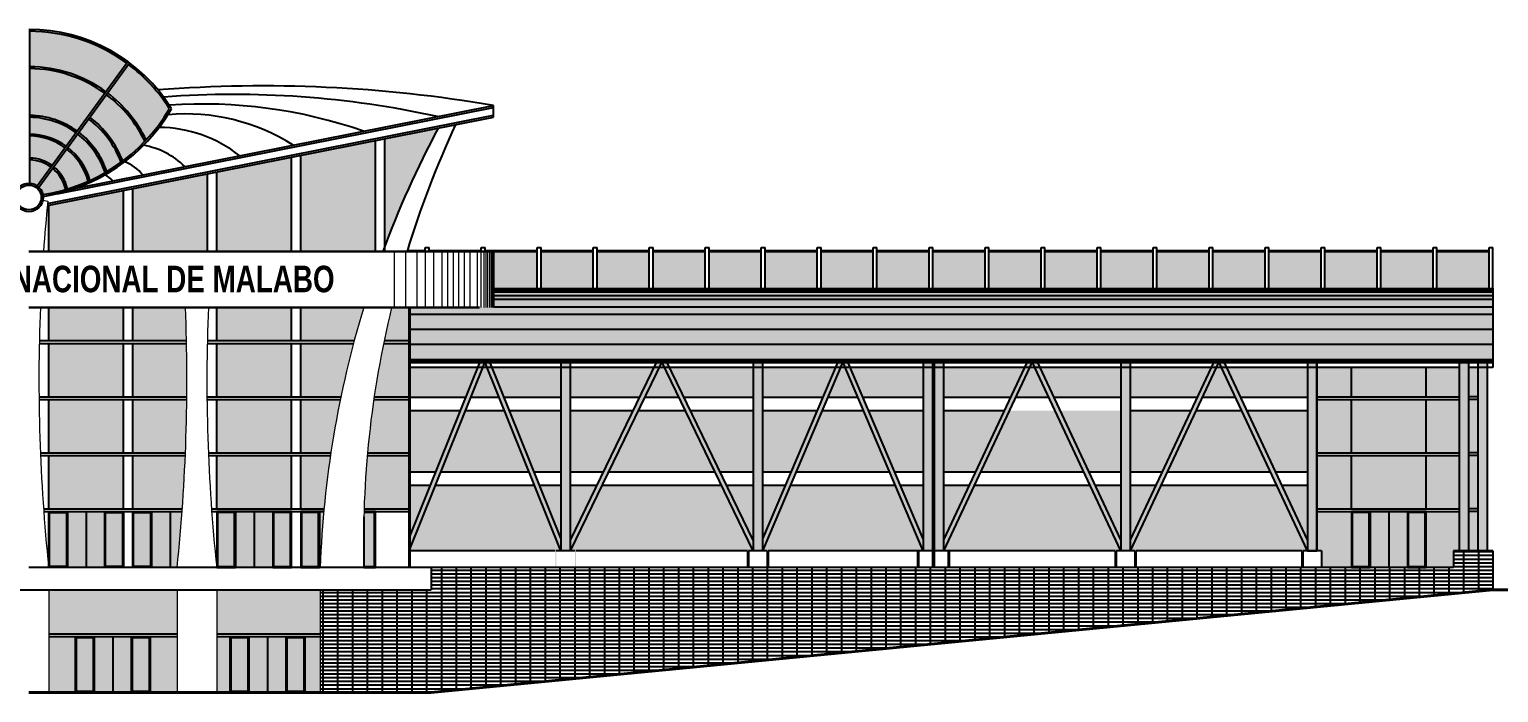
# Model space of a CAD drawing. Header units: metres. Extents: x 2330 to 2661, y 695 to 924.
# Drawn here: x 2517.9 to 2596.6, y 694.7 to 730.2 of the extents above; entities that cross this region are included whole.
import ezdxf

# ---------------------------------------------------------------- set-up
doc = ezdxf.new("R2010")
doc.units = ezdxf.units.M
doc.header["$LTSCALE"] = 20
for name, color, linetype, lineweight in [('ASD 0.70', 141, 'Continuous', 30), ('Aux4', 31, 'Continuous', 20), ('Columns', 30, 'Continuous', 40), ('People', 254, 'Continuous', 13)]:
    doc.layers.add(name, color=color, linetype=linetype, lineweight=lineweight)
doc.layers.add('Tree and Others', color=74, linetype='Continuous')
doc.styles.add('Annotative', font='romans.shx', dxfattribs={"width": 0.75})

msp = doc.modelspace()

# ---------------------------------------------------------------- hatches: boundary and pattern name
h = msp.add_hatch(color=256)
h.set_gradient(color1=(0, 0, 255), color2=(0, 114, 153), tint=1)
h.paths.add_polyline_path([(2517.935, 730.14), (2517.935, 728.24, -0.156959), (2522.008, 726.897), (2523.128, 728.432, 0.157349)])
h.paths.add_polyline_path([(2521.95, 726.816, 0.156932), (2517.935, 728.14), (2517.935, 725.631, -0.155871), (2520.471, 724.788)])
h.paths.add_polyline_path([(2522.03, 726.757), (2521.141, 725.537, -0.138813), (2522.91, 723.193, 0.041363), (2524.096, 724.246, 0.119488)])
h.paths.add_polyline_path([(2523.208, 728.373), (2522.089, 726.838, -0.118164), (2524.169, 724.324, 0.054214), (2525.414, 725.986, 0.092066)])
h.paths.add_polyline_path([(2521.082, 725.456), (2520.551, 724.728, -0.150756), (2522.053, 722.62, 0.024134), (2522.826, 723.131, 0.140044)])
h.paths.add_polyline_path([(2520.492, 724.648), (2519.962, 723.92, -0.161543), (2521.152, 722.147, 0.023839), (2521.965, 722.568, 0.151898)])
h.paths.add_polyline_path([(2519.903, 723.839), (2519.208, 722.885, -0.171381), (2519.948, 721.69, 0.030932), (2521.06, 722.106, 0.162524)])
h.paths.add_polyline_path([(2519.07, 722.865, 0.152422), (2517.935, 723.251), (2517.935, 722.002, -0.142025), (2518.334, 721.857)])
h.paths.add_polyline_path([(2519.823, 723.899, 0.154897), (2517.935, 724.531), (2517.935, 723.351, -0.152723), (2519.128, 722.946)])
h.paths.add_polyline_path([(2520.412, 724.708, 0.155803), (2517.935, 725.531), (2517.935, 724.631, -0.155011), (2519.882, 723.98)])
h.paths.add_polyline_path([(2519.149, 722.805), (2518.411, 721.793, -0.154784), (2518.634, 721.388, 0.032519), (2519.851, 721.661, 0.171748)])
h = msp.add_hatch(color=256)
h.set_gradient(color1=(0, 0, 255), color2=(0, 114, 153), tint=1)
h.paths.add_polyline_path([(2522.945, 721.622), (2518.945, 720.831), (2518.945, 718.351), (2522.945, 718.351)])
h.paths.add_polyline_path([(2527.445, 722.511), (2523.445, 721.72), (2523.445, 718.351), (2527.445, 718.351)])
h.paths.add_polyline_path([(2531.945, 723.401), (2527.945, 722.61), (2527.945, 718.351), (2531.945, 718.351)])
h.paths.add_polyline_path([(2536.445, 724.291), (2532.445, 723.5), (2532.445, 718.351), (2536.445, 718.351)])
h.paths.add_polyline_path([(2539.812, 724.957), (2536.945, 724.39), (2536.945, 718.626, -0.032129)])
h = msp.add_hatch(color=256)
h.set_gradient(color1=(0, 0, 255), color2=(0, 114, 153), tint=1)
h.paths.add_polyline_path([(2545.122, 718.351), (2542.777, 718.351), (2542.777, 716.389), (2545.122, 716.389)])
h.paths.add_polyline_path([(2548.122, 718.351), (2545.322, 718.351), (2545.322, 716.389), (2548.122, 716.389)])
h.paths.add_polyline_path([(2551.122, 718.351), (2548.322, 718.351), (2548.322, 716.389), (2551.122, 716.389)])
h.paths.add_polyline_path([(2554.122, 718.351), (2551.322, 718.351), (2551.322, 716.389), (2554.122, 716.389)])
h.paths.add_polyline_path([(2557.122, 718.351), (2554.322, 718.351), (2554.322, 716.389), (2557.122, 716.389)])
h.paths.add_polyline_path([(2560.122, 718.351), (2557.322, 718.351), (2557.322, 716.389), (2560.122, 716.389)])
h.paths.add_polyline_path([(2563.122, 718.351), (2560.322, 718.351), (2560.322, 716.389), (2563.122, 716.389)])
h.paths.add_polyline_path([(2566.122, 718.351), (2563.322, 718.351), (2563.322, 716.389), (2566.122, 716.389)])
h.paths.add_polyline_path([(2569.122, 718.351), (2566.322, 718.351), (2566.322, 716.389), (2569.122, 716.389)])
h.paths.add_polyline_path([(2572.122, 718.351), (2569.322, 718.351), (2569.322, 716.389), (2572.122, 716.389)])
h.paths.add_polyline_path([(2575.122, 718.351), (2572.322, 718.351), (2572.322, 716.389), (2575.122, 716.389)])
h.paths.add_polyline_path([(2578.122, 718.351), (2575.322, 718.351), (2575.322, 716.389), (2578.122, 716.389)])
h.paths.add_polyline_path([(2581.122, 718.351), (2578.322, 718.351), (2578.322, 716.389), (2581.122, 716.389)])
h.paths.add_polyline_path([(2584.122, 718.351), (2581.322, 718.351), (2581.322, 716.389), (2584.122, 716.389)])
h.paths.add_polyline_path([(2587.122, 718.351), (2584.322, 718.351), (2584.322, 716.389), (2587.122, 716.389)])
h.paths.add_polyline_path([(2590.122, 718.351), (2587.322, 718.351), (2587.322, 716.389), (2590.122, 716.389)])
h.paths.add_polyline_path([(2593.122, 718.351), (2590.322, 718.351), (2590.322, 716.389), (2593.122, 716.389)])
h.paths.add_polyline_path([(2596.122, 718.351), (2593.322, 718.351), (2593.322, 716.389), (2596.122, 716.389)])
h = msp.add_hatch(color=256)
h.set_gradient(color1=(0, 0, 255), color2=(0, 114, 153), tint=1)
h.paths.add_polyline_path([(2522.945, 715.351), (2518.945, 715.351), (2518.945, 713.569), (2522.945, 713.569)])
h.paths.add_polyline_path([(2526.271, 715.351), (2523.445, 715.351), (2523.445, 713.569), (2526.326, 713.569, 0.004622)])
h.paths.add_polyline_path([(2522.945, 713.419), (2518.945, 713.419), (2518.945, 710.569), (2522.945, 710.569)])
h.paths.add_polyline_path([(2526.329, 713.419), (2523.445, 713.419), (2523.445, 710.569), (2526.345, 710.569, 0.007386)])
h.paths.add_polyline_path([(2526.344, 710.419), (2523.445, 710.419), (2523.445, 707.569), (2526.271, 707.569, 0.007389)])
h.paths.add_polyline_path([(2522.945, 710.419), (2518.945, 710.419), (2518.945, 707.569), (2522.945, 707.569)])
h.paths.add_polyline_path([(2522.945, 707.419), (2518.945, 707.419), (2518.945, 704.569), (2522.945, 704.569)])
h.paths.add_polyline_path([(2526.264, 707.419), (2523.445, 707.419), (2523.445, 704.569), (2526.103, 704.569, 0.007398)])
h.paths.add_polyline_path([(2531.945, 707.419), (2527.945, 707.419), (2527.945, 704.569), (2531.945, 704.569)])
h.paths.add_polyline_path([(2531.945, 710.419), (2527.945, 710.419), (2527.945, 707.569), (2531.945, 707.569)])
h.paths.add_polyline_path([(2531.945, 713.419), (2527.945, 713.419), (2527.945, 710.569), (2531.945, 710.569)])
h.paths.add_polyline_path([(2531.945, 715.351), (2527.945, 715.351), (2527.945, 713.569), (2531.945, 713.569)])
h.paths.add_polyline_path([(2535.827, 715.351), (2532.445, 715.351), (2532.445, 713.569), (2535.314, 713.569, -0.008568)])
h.paths.add_polyline_path([(2535.274, 713.419), (2532.445, 713.419), (2532.445, 710.569), (2534.598, 710.569, -0.013531)])
h.paths.add_polyline_path([(2534.567, 710.419), (2532.445, 710.419), (2532.445, 707.569), (2534.06, 707.569, -0.013373)])
h.paths.add_polyline_path([(2534.037, 707.419), (2532.445, 707.419), (2532.445, 704.569), (2533.693, 704.569, -0.013261)])
h.paths.add_polyline_path([(2538.231, 707.419), (2536.013, 707.419, 0.013423), (2535.84, 704.569), (2538.231, 704.569)])
h.paths.add_polyline_path([(2538.231, 710.419), (2536.362, 710.419, 0.013491), (2536.026, 707.569), (2538.231, 707.569)])
h.paths.add_polyline_path([(2538.231, 713.419), (2536.885, 713.419, 0.013604), (2536.383, 710.569), (2538.231, 710.569)])
h.paths.add_polyline_path([(2538.231, 715.351), (2537.318, 715.351, 0.00859), (2536.916, 713.569), (2538.231, 713.569)])
h = msp.add_hatch(color=256)
h.set_gradient(color1=(0, 0, 255), color2=(0, 114, 153), tint=1)
h.paths.add_polyline_path([(2588.738, 712.129), (2586.887, 712.129), (2586.887, 710.569), (2588.738, 710.569)])
h.paths.add_polyline_path([(2592.738, 712.129), (2588.738, 712.129), (2588.738, 710.569), (2592.738, 710.569)])
h.paths.add_polyline_path([(2588.738, 710.419), (2586.887, 710.419), (2586.887, 707.569), (2588.738, 707.569)])
h.paths.add_polyline_path([(2592.738, 710.419), (2588.738, 710.419), (2588.738, 707.569), (2592.738, 707.569)])
h.paths.add_polyline_path([(2588.738, 707.419), (2586.887, 707.419), (2586.887, 704.569), (2588.738, 704.569)])
h.paths.add_polyline_path([(2592.738, 707.419), (2588.738, 707.419), (2588.738, 704.569), (2592.738, 704.569)])
h.paths.add_polyline_path([(2594.51, 707.419), (2592.738, 707.419), (2592.738, 704.569), (2594.51, 704.569)])
h.paths.add_polyline_path([(2594.51, 710.419), (2592.738, 710.419), (2592.738, 707.569), (2594.51, 707.569)])
h.paths.add_polyline_path([(2594.51, 712.129), (2592.738, 712.129), (2592.738, 710.569), (2594.51, 710.569)])
h.paths.add_polyline_path([(2595.51, 712.129), (2595.01, 712.129), (2595.01, 710.569), (2595.51, 710.569)])
h.paths.add_polyline_path([(2595.51, 710.419), (2595.01, 710.419), (2595.01, 707.569), (2595.51, 707.569)])
h.paths.add_polyline_path([(2595.51, 707.419), (2595.01, 707.419), (2595.01, 704.569), (2595.51, 704.569)])
h.paths.add_polyline_path([(2595.51, 704.419), (2595.01, 704.419), (2595.01, 702.319), (2595.51, 702.319)])
h.paths.add_polyline_path([(2594.51, 704.419), (2592.738, 704.419), (2592.738, 701.419), (2594.21, 701.419), (2594.21, 702.319), (2594.51, 702.319)])
h.paths.add_polyline_path([(2588.738, 704.419), (2586.887, 704.419), (2586.887, 702.319), (2587.137, 702.319), (2587.137, 701.419), (2588.738, 701.419)])
h = msp.add_hatch(color=256)
h.set_gradient(color1=(0, 0, 255), color2=(0, 114, 153), tint=1)
h.paths.add_polyline_path([(2518.995, 704.369), (2519.895, 704.369), (2519.895, 701.469), (2518.995, 701.469)])
h.paths.add_polyline_path([(2521.995, 704.369), (2522.895, 704.369), (2522.895, 701.469), (2521.995, 701.469)])
h = msp.add_hatch(color=256)
h.set_gradient(color1=(0, 0, 255), color2=(0, 114, 153), tint=1)
h.paths.add_polyline_path([(2519.945, 704.419), (2521.945, 704.419), (2521.945, 701.419), (2519.945, 701.419)])
h = msp.add_hatch(color=256)
h.set_gradient(color1=(0, 0, 255), color2=(0, 114, 153), tint=1)
h.paths.add_polyline_path([(2523.495, 704.369), (2524.395, 704.369), (2524.395, 701.469), (2523.495, 701.469)])
h = msp.add_hatch(color=256)
h.set_gradient(color1=(0, 0, 255), color2=(0, 114, 153), tint=1)
edge = h.paths.add_edge_path()
edge.add_arc((2429.879, 711.462), 96.47, 354.02423, 355.8131)
edge.add_line((2526.092, 704.419), (2524.445, 704.419))
edge.add_line((2524.445, 704.419), (2524.445, 701.419))
edge.add_line((2524.445, 701.419), (2525.825, 701.419))
h = msp.add_hatch(color=256)
h.set_gradient(color1=(0, 0, 255), color2=(0, 114, 153), tint=1)
h.paths.add_polyline_path([(2531.895, 704.369), (2530.995, 704.369), (2530.995, 701.469), (2531.895, 701.469)])
h.paths.add_polyline_path([(2528.895, 704.369), (2527.995, 704.369), (2527.995, 701.469), (2528.895, 701.469)])
h = msp.add_hatch(color=256)
h.set_gradient(color1=(0, 0, 255), color2=(0, 114, 153), tint=1)
h.paths.add_polyline_path([(2530.945, 704.419), (2528.945, 704.419), (2528.945, 701.419), (2530.945, 701.419)])
h = msp.add_hatch(color=256)
h.set_gradient(color1=(0, 0, 255), color2=(0, 114, 153), tint=1)
h.paths.add_polyline_path([(2533.395, 704.369), (2532.495, 704.369), (2532.495, 701.469), (2533.395, 701.469)])
edge = h.paths.add_edge_path()
edge.add_arc((2588.999, 702.776), 53.189, 178.28407, 181.40835)
edge.add_line((2535.826, 701.469), (2536.395, 701.469))
edge.add_line((2536.395, 701.469), (2536.395, 704.369))
edge.add_line((2536.395, 704.369), (2535.833, 704.369))
h = msp.add_hatch(color=256)
h.set_gradient(color1=(0, 0, 255), color2=(0, 114, 153), tint=1)
edge = h.paths.add_edge_path()
edge.add_arc((2587.585, 699.508), 54.128, 174.79491, 177.97719)
edge.add_line((2533.49, 701.419), (2533.445, 701.419))
edge.add_line((2533.445, 701.419), (2533.445, 704.419))
edge.add_line((2533.445, 704.419), (2533.679, 704.419))
h = msp.add_hatch(color=256)
h.set_gradient(color1=(0, 0, 255), color2=(0, 114, 153), tint=1)
h.paths.add_polyline_path([(2592.688, 704.369), (2591.788, 704.369), (2591.788, 701.469), (2592.688, 701.469)])
h.paths.add_polyline_path([(2589.688, 704.369), (2588.788, 704.369), (2588.788, 701.469), (2589.688, 701.469)])
h = msp.add_hatch(color=256)
h.set_gradient(color1=(0, 0, 255), color2=(0, 114, 153), tint=1)
h.paths.add_polyline_path([(2591.738, 704.419), (2589.738, 704.419), (2589.738, 701.419), (2591.738, 701.419)])
h = msp.add_hatch(color=256)
h.set_gradient(color1=(0, 0, 255), color2=(0, 114, 153), tint=1)
h.paths.add_polyline_path([(2525.825, 700.219), (2518.945, 700.219), (2518.945, 697.869), (2525.825, 697.869)])
h.paths.add_polyline_path([(2520.385, 697.719), (2518.945, 697.719), (2518.945, 694.719), (2520.385, 694.719)])
h.paths.add_polyline_path([(2525.825, 697.719), (2524.385, 697.719), (2524.385, 694.719), (2525.825, 694.719)])
h.paths.add_polyline_path([(2528.67, 697.719), (2527.945, 697.719), (2527.945, 694.719), (2528.67, 694.719)])
h.paths.add_polyline_path([(2533.49, 700.219), (2527.945, 700.219), (2527.945, 697.869), (2533.49, 697.869)])
h.paths.add_polyline_path([(2533.49, 697.719), (2532.67, 697.719), (2532.67, 694.719), (2533.49, 694.719)])
h = msp.add_hatch(color=256)
h.set_gradient(color1=(0, 0, 255), color2=(0, 114, 153), tint=1)
h.paths.add_polyline_path([(2520.435, 697.669), (2521.335, 697.669), (2521.335, 694.769), (2520.435, 694.769)])
h.paths.add_polyline_path([(2523.435, 697.669), (2524.335, 697.669), (2524.335, 694.769), (2523.435, 694.769)])
h = msp.add_hatch(color=256)
h.set_gradient(color1=(0, 0, 255), color2=(0, 114, 153), tint=1)
h.paths.add_polyline_path([(2521.385, 697.719), (2523.385, 697.719), (2523.385, 694.719), (2521.385, 694.719)])
h = msp.add_hatch(color=256)
h.set_gradient(color1=(0, 0, 255), color2=(0, 114, 153), tint=1)
h.paths.add_polyline_path([(2528.72, 697.669), (2529.62, 697.669), (2529.62, 694.769), (2528.72, 694.769)])
h.paths.add_polyline_path([(2531.72, 697.669), (2532.62, 697.669), (2532.62, 694.769), (2531.72, 694.769)])
h = msp.add_hatch(color=256)
h.set_gradient(color1=(0, 0, 255), color2=(0, 114, 153), tint=1)
h.paths.add_polyline_path([(2529.67, 697.719), (2531.67, 697.719), (2531.67, 694.719), (2529.67, 694.719)])
at = {"layer": 'Tree and Others'}
h = msp.add_hatch(color=256, dxfattribs=at)
h.set_gradient(color1=(150, 154, 141), color2=(230, 234, 234), rotation=90, tint=1, name='INVCYLINDER')
h.paths.add_polyline_path([(2538.231, 715.351), (2538.231, 712.537), (2596.322, 712.537), (2596.322, 716.389), (2542.777, 716.389), (2542.777, 715.351)])
h = msp.add_hatch(color=256, dxfattribs=at)
h.set_gradient(color1=(150, 154, 141), color2=(230, 234, 234), tint=1, name='CYLINDER')
h.paths.add_polyline_path([(2542.04, 712.437), (2542.309, 712.437), (2538.231, 702.319), (2538.231, 702.987)])
h = msp.add_hatch(color=256, dxfattribs=at)
h.set_gradient(color1=(150, 154, 141), color2=(230, 234, 234), tint=1, name='CYLINDER')
h.paths.add_polyline_path([(2542.309, 712.437), (2542.579, 712.437), (2546.387, 702.987), (2546.387, 702.319)])
h = msp.add_hatch(color=256, dxfattribs=at)
h.set_gradient(color1=(150, 154, 141), color2=(230, 234, 234), tint=1, name='CYLINDER')
h.paths.add_polyline_path([(2546.387, 712.437), (2546.887, 712.437), (2546.887, 702.319), (2546.387, 702.319)])
h = msp.add_hatch(color=256, dxfattribs=at)
h.set_gradient(color1=(150, 154, 141), color2=(230, 234, 234), tint=1, name='CYLINDER')
h.paths.add_polyline_path([(2551.509, 712.437), (2551.787, 712.437), (2546.887, 702.319), (2546.887, 702.892)])
h = msp.add_hatch(color=256, dxfattribs=at)
h.set_gradient(color1=(150, 154, 141), color2=(230, 234, 234), tint=1, name='CYLINDER')
h.paths.add_polyline_path([(2551.787, 712.437), (2552.065, 712.437), (2556.687, 702.892), (2556.687, 702.319)])
h = msp.add_hatch(color=256, dxfattribs=at)
h.set_gradient(color1=(150, 154, 141), color2=(230, 234, 234), tint=1, name='CYLINDER')
h.paths.add_polyline_path([(2556.687, 712.437), (2557.187, 712.437), (2557.187, 702.319), (2556.687, 702.319)])
h = msp.add_hatch(color=256, dxfattribs=at)
h.set_gradient(color1=(150, 154, 141), color2=(230, 234, 234), tint=1, name='CYLINDER')
h.paths.add_polyline_path([(2561.216, 712.437), (2561.487, 712.437), (2557.187, 702.319), (2557.187, 702.958)])
h = msp.add_hatch(color=256, dxfattribs=at)
h.set_gradient(color1=(150, 154, 141), color2=(230, 234, 234), tint=1, name='CYLINDER')
h.paths.add_polyline_path([(2561.487, 712.437), (2561.759, 712.437), (2565.787, 702.958), (2565.787, 702.319)])
h = msp.add_hatch(color=256, dxfattribs=at)
h.set_gradient(color1=(150, 154, 141), color2=(230, 234, 234), tint=1, name='CYLINDER')
h.paths.add_polyline_path([(2565.787, 712.437), (2566.289, 712.437), (2566.289, 702.319), (2565.787, 702.319)])
h = msp.add_hatch(color=256, dxfattribs=at)
h.set_gradient(color1=(150, 154, 141), color2=(230, 234, 234), tint=1, name='CYLINDER')
h.paths.add_polyline_path([(2566.387, 712.437), (2566.887, 712.437), (2566.887, 702.319), (2566.387, 702.319), (2566.387, 702.319)])
h = msp.add_hatch(color=256, dxfattribs=at)
h.set_gradient(color1=(150, 154, 141), color2=(230, 234, 234), tint=1, name='CYLINDER')
h.paths.add_polyline_path([(2571.361, 712.437), (2571.637, 712.437), (2566.887, 702.319), (2566.887, 702.907)])
h = msp.add_hatch(color=256, dxfattribs=at)
h.set_gradient(color1=(150, 154, 141), color2=(230, 234, 234), tint=1, name='CYLINDER')
h.paths.add_polyline_path([(2571.637, 712.437), (2571.913, 712.437), (2576.387, 702.907), (2576.387, 702.319)])
h = msp.add_hatch(color=256, dxfattribs=at)
h.set_gradient(color1=(150, 154, 141), color2=(230, 234, 234), tint=1, name='CYLINDER')
h.paths.add_polyline_path([(2576.387, 712.437), (2576.887, 712.437), (2576.887, 702.319), (2576.387, 702.319)])
h = msp.add_hatch(color=256, dxfattribs=at)
h.set_gradient(color1=(150, 154, 141), color2=(230, 234, 234), tint=1, name='CYLINDER')
h.paths.add_polyline_path([(2581.361, 712.437), (2581.637, 712.437), (2576.887, 702.319), (2576.887, 702.907)])
h = msp.add_hatch(color=256, dxfattribs=at)
h.set_gradient(color1=(150, 154, 141), color2=(230, 234, 234), tint=1, name='CYLINDER')
h.paths.add_polyline_path([(2581.637, 712.437), (2581.913, 712.437), (2586.387, 702.907), (2586.387, 702.319)])
h = msp.add_hatch(color=256, dxfattribs=at)
h.set_gradient(color1=(150, 154, 141), color2=(230, 234, 234), tint=1, name='CYLINDER')
h.paths.add_polyline_path([(2586.387, 712.437), (2586.887, 712.437), (2586.887, 702.319), (2586.387, 702.319)])
h = msp.add_hatch(color=256, dxfattribs=at)
h.set_gradient(color1=(150, 154, 141), color2=(230, 234, 234), tint=1, name='CYLINDER')
h.paths.add_polyline_path([(2594.51, 712.437), (2595.01, 712.437), (2595.01, 702.319), (2594.51, 702.319)])
h = msp.add_hatch(color=256, dxfattribs=at)
h.set_gradient(color1=(150, 154, 141), color2=(230, 234, 234), tint=1, name='CYLINDER')
h.paths.add_polyline_path([(2595.51, 712.437), (2596.01, 712.437), (2596.01, 702.319), (2595.51, 702.319)])
h = msp.add_hatch(color=256, dxfattribs=at)
h.set_gradient(color1=(42, 167, 148), color2=(192, 246, 244), tint=1)
h.paths.add_polyline_path([(2583.142, 709.819), (2586.387, 709.819), (2586.387, 706.519), (2584.692, 706.519)])
h.paths.add_polyline_path([(2582.058, 712.129), (2586.387, 712.129), (2586.387, 710.519), (2582.814, 710.519)])
h.paths.add_polyline_path([(2581.493, 712.129), (2581.782, 712.129), (2582.538, 710.519), (2580.737, 710.519)])
h.paths.add_polyline_path([(2580.408, 709.819), (2582.866, 709.819), (2584.415, 706.519), (2578.859, 706.519)])
h.paths.add_polyline_path([(2578.53, 705.819), (2584.744, 705.819), (2586.387, 702.319), (2586.387, 702.319), (2586.137, 702.319), (2586.137, 701.419), (2586.087, 701.419), (2586.087, 702.319), (2577.187, 702.319), (2577.187, 701.419), (2577.137, 701.419), (2577.137, 702.319), (2576.887, 702.319)])
h.paths.add_polyline_path([(2585.02, 705.819), (2586.387, 705.819), (2586.387, 702.907)])
h.paths.add_polyline_path([(2576.887, 705.819), (2578.254, 705.819), (2576.887, 702.907)], flags=17)
h.paths.add_polyline_path([(2576.887, 709.819), (2580.132, 709.819), (2578.583, 706.519), (2576.887, 706.519)])
h.paths.add_polyline_path([(2576.887, 712.129), (2581.217, 712.129), (2580.461, 710.519), (2576.887, 710.519)])
h.paths.add_polyline_path([(2572.058, 712.129), (2576.387, 712.129), (2576.387, 710.519), (2572.814, 710.519)])
h.paths.add_polyline_path([(2573.142, 709.819), (2576.387, 709.819), (2576.387, 706.519), (2574.692, 706.519)])
h.paths.add_polyline_path([(2575.02, 705.819), (2576.387, 705.819), (2576.387, 702.907)])
h.paths.add_polyline_path([(2568.53, 705.819), (2574.744, 705.819), (2576.387, 702.319), (2576.137, 702.319), (2576.137, 701.419), (2576.087, 701.419), (2576.087, 702.319), (2566.887, 702.319)])
h.paths.add_polyline_path([(2570.408, 709.819), (2572.866, 709.819), (2574.415, 706.519), (2568.859, 706.519)])
h.paths.add_polyline_path([(2571.493, 712.129), (2571.782, 712.129), (2572.538, 710.519), (2570.737, 710.519)])
h.paths.add_polyline_path([(2566.887, 712.129), (2571.217, 712.129), (2570.461, 710.519), (2566.887, 710.519)])
h.paths.add_polyline_path([(2566.887, 709.819), (2570.132, 709.819), (2568.583, 706.519), (2566.887, 706.519)])
h.paths.add_polyline_path([(2566.887, 705.819), (2568.254, 705.819), (2566.887, 702.907)], flags=17)
h.paths.add_polyline_path([(2564.571, 705.819), (2565.787, 705.819), (2565.787, 702.958)], flags=17)
h.paths.add_polyline_path([(2562.871, 709.819), (2565.787, 709.819), (2565.787, 706.519), (2564.274, 706.519)])
h.paths.add_polyline_path([(2561.89, 712.129), (2565.787, 712.129), (2565.787, 710.519), (2562.574, 710.519)])
h.paths.add_polyline_path([(2561.356, 712.129), (2561.618, 712.129), (2562.302, 710.519), (2560.672, 710.519)])
h.paths.add_polyline_path([(2560.375, 709.819), (2562.6, 709.819), (2564.002, 706.519), (2558.972, 706.519)])
h.paths.add_polyline_path([(2558.675, 705.819), (2564.3, 705.819), (2565.787, 702.319), (2557.487, 702.319), (2557.487, 701.419), (2557.437, 701.419), (2557.437, 702.319), (2557.187, 702.319)])
h.paths.add_polyline_path([(2557.187, 709.819), (2560.103, 709.819), (2558.701, 706.519), (2557.187, 706.519)])
h.paths.add_polyline_path([(2557.187, 705.819), (2558.403, 705.819), (2557.187, 702.958)], flags=17)
h.paths.add_polyline_path([(2557.187, 712.129), (2561.085, 712.129), (2560.4, 710.519), (2557.187, 710.519)])
h.paths.add_polyline_path([(2552.214, 712.129), (2556.687, 712.129), (2556.687, 710.519), (2552.994, 710.519)])
h.paths.add_polyline_path([(2553.333, 709.819), (2556.687, 709.819), (2556.687, 706.519), (2554.931, 706.519)])
h.paths.add_polyline_path([(2555.27, 705.819), (2556.687, 705.819), (2556.687, 702.892)])
h.paths.add_polyline_path([(2548.582, 705.819), (2554.992, 705.819), (2556.687, 702.319), (2556.687, 702.319), (2556.437, 702.319), (2556.437, 701.419), (2556.387, 701.419), (2556.387, 702.319), (2547.187, 702.319), (2547.187, 701.419), (2547.137, 701.419), (2547.137, 702.319), (2546.887, 702.319)])
h.paths.add_polyline_path([(2550.519, 709.819), (2553.055, 709.819), (2554.653, 706.519), (2548.921, 706.519)])
h.paths.add_polyline_path([(2551.638, 712.129), (2551.936, 712.129), (2552.716, 710.519), (2550.858, 710.519)])
h.paths.add_polyline_path([(2546.887, 712.129), (2551.36, 712.129), (2550.581, 710.519), (2546.887, 710.519)])
h.paths.add_polyline_path([(2546.887, 709.819), (2550.242, 709.819), (2548.643, 706.519), (2546.887, 706.519)])
h.paths.add_polyline_path([(2546.887, 705.819), (2548.304, 705.819), (2546.887, 702.892)])
h.paths.add_polyline_path([(2545.246, 705.819), (2546.387, 705.819), (2546.387, 702.987)], flags=17)
h.paths.add_polyline_path([(2543.634, 709.819), (2546.387, 709.819), (2546.387, 706.519), (2544.964, 706.519)])
h.paths.add_polyline_path([(2542.703, 712.129), (2546.387, 712.129), (2546.387, 710.519), (2543.352, 710.519)])
h.paths.add_polyline_path([(2542.185, 712.129), (2542.433, 712.129), (2543.082, 710.519), (2541.536, 710.519)])
h.paths.add_polyline_path([(2541.254, 709.819), (2543.364, 709.819), (2544.694, 706.519), (2539.924, 706.519)])
h.paths.add_polyline_path([(2539.642, 705.819), (2544.977, 705.819), (2546.387, 702.319), (2546.137, 702.319), (2546.137, 701.419), (2546.087, 701.419), (2546.087, 702.319), (2538.231, 702.319)])
h.paths.add_polyline_path([(2538.231, 705.819), (2539.372, 705.819), (2538.231, 702.987)])
h.paths.add_polyline_path([(2538.231, 709.819), (2540.984, 709.819), (2539.654, 706.519), (2538.231, 706.519)])
h.paths.add_polyline_path([(2538.231, 712.129), (2541.916, 712.129), (2541.266, 710.519), (2538.231, 710.519)])
h = msp.add_hatch(dxfattribs=at)
h.set_pattern_fill('GRATE', color=256, scale=0.25, style=0)
h.paths.add_polyline_path([(2596.322, 700.219), (2596.322, 702.319), (2594.21, 702.319), (2594.21, 701.419), (2539.436, 701.419), (2539.436, 700.219), (2533.49, 700.219), (2533.49, 694.719), (2539.436, 694.719)])

# ---------------------------------------------------------------- linework, layer by layer
for p, q in [((2538.156, 718.401), (2539.122, 718.401)), ((2539.122, 718.351), (2539.122, 718.551)), ((2539.122, 718.551), (2539.322, 718.551)), ((2539.322, 718.351), (2539.322, 718.551)), ((2539.322, 718.401), (2542.122, 718.401)), ((2542.122, 718.351), (2542.122, 718.551)), ((2542.122, 718.551), (2542.322, 718.551)), ((2542.322, 718.351), (2542.322, 718.551)), ((2542.322, 718.401), (2545.122, 718.401)), ((2542.777, 718.351), (2545.122, 718.351)), ((2545.122, 716.389), (2545.122, 718.551)), ((2545.122, 718.551), (2545.322, 718.551)), ((2545.322, 716.389), (2545.322, 718.551)), ((2545.322, 718.401), (2548.122, 718.401)), ((2545.322, 718.351), (2548.122, 718.351)), ((2548.122, 716.389), (2548.122, 718.551)), ((2548.122, 718.551), (2548.322, 718.551)), ((2548.322, 716.389), (2548.322, 718.551)), ((2548.322, 718.401), (2551.122, 718.401)), ((2548.322, 718.351), (2551.122, 718.351)), ((2551.122, 716.389), (2551.122, 718.551)), ((2551.122, 718.551), (2551.322, 718.551)), ((2551.322, 716.389), (2551.322, 718.551)), ((2551.322, 718.401), (2554.122, 718.401)), ((2551.322, 718.351), (2554.122, 718.351)), ((2554.122, 716.389), (2554.122, 718.551)), ((2554.122, 718.551), (2554.322, 718.551)), ((2554.322, 716.389), (2554.322, 718.551)), ((2554.322, 718.401), (2557.122, 718.401)), ((2554.322, 718.351), (2557.122, 718.351)), ((2557.122, 716.389), (2557.122, 718.551)), ((2557.122, 718.551), (2557.322, 718.551)), ((2557.322, 716.389), (2557.322, 718.551)), ((2557.322, 718.401), (2560.122, 718.401)), ((2557.322, 718.351), (2560.122, 718.351)), ((2560.122, 716.389), (2560.122, 718.551)), ((2560.122, 718.551), (2560.322, 718.551)), ((2560.322, 716.389), (2560.322, 718.551)), ((2560.322, 718.401), (2563.122, 718.401)), ((2560.322, 718.351), (2563.122, 718.351)), ((2563.122, 716.389), (2563.122, 718.551)), ((2563.122, 718.551), (2563.322, 718.551)), ((2563.322, 716.389), (2563.322, 718.551)), ((2563.322, 718.401), (2566.122, 718.401)), ((2563.322, 718.351), (2566.122, 718.351)), ((2566.122, 716.389), (2566.122, 718.551)), ((2566.122, 718.551), (2566.322, 718.551)), ((2566.322, 716.389), (2566.322, 718.551)), ((2566.322, 718.401), (2569.122, 718.401)), ((2566.322, 718.351), (2569.122, 718.351)), ((2569.122, 716.389), (2569.122, 718.551)), ((2569.122, 718.551), (2569.322, 718.551)), ((2569.322, 716.389), (2569.322, 718.551)), ((2569.322, 718.401), (2572.122, 718.401)), ((2569.322, 718.351), (2572.122, 718.351)), ((2572.122, 716.389), (2572.122, 718.551)), ((2572.122, 718.551), (2572.322, 718.551)), ((2572.322, 716.389), (2572.322, 718.551)), ((2572.322, 718.401), (2575.122, 718.401)), ((2572.322, 718.351), (2575.122, 718.351)), ((2575.122, 716.389), (2575.122, 718.551)), ((2575.122, 718.551), (2575.322, 718.551)), ((2575.322, 716.389), (2575.322, 718.551)), ((2575.322, 718.401), (2578.122, 718.401)), ((2575.322, 718.351), (2578.122, 718.351)), ((2578.122, 716.389), (2578.122, 718.551)), ((2578.122, 718.551), (2578.322, 718.551)), ((2578.322, 716.389), (2578.322, 718.551)), ((2578.322, 718.401), (2581.122, 718.401)), ((2578.322, 718.351), (2581.122, 718.351)), ((2581.122, 716.389), (2581.122, 718.551)), ((2581.122, 718.551), (2581.322, 718.551)), ((2581.322, 716.389), (2581.322, 718.551)), ((2581.322, 718.401), (2584.122, 718.401)), ((2581.322, 718.351), (2584.122, 718.351)), ((2584.122, 716.389), (2584.122, 718.551)), ((2584.122, 718.551), (2584.322, 718.551)), ((2584.322, 716.389), (2584.322, 718.551)), ((2584.322, 718.401), (2587.122, 718.401)), ((2584.322, 718.351), (2587.122, 718.351)), ((2587.122, 716.389), (2587.122, 718.551)), ((2587.122, 718.551), (2587.322, 718.551)), ((2587.322, 716.389), (2587.322, 718.551)), ((2587.322, 718.401), (2590.122, 718.401)), ((2587.322, 718.351), (2590.122, 718.351)), ((2590.122, 716.389), (2590.122, 718.551)), ((2590.122, 718.551), (2590.322, 718.551)), ((2590.322, 716.389), (2590.322, 718.551)), ((2590.322, 718.401), (2593.122, 718.401)), ((2590.322, 718.351), (2593.122, 718.351)), ((2593.122, 716.389), (2593.122, 718.551)), ((2593.122, 718.551), (2593.322, 718.551)), ((2593.322, 716.389), (2593.322, 718.551)), ((2593.322, 718.401), (2596.122, 718.401)), ((2593.322, 718.351), (2596.122, 718.351)), ((2596.122, 718.551), (2596.322, 718.551)), ((2596.122, 716.389), (2596.122, 718.551)), ((2596.322, 716.389), (2596.322, 718.551)), ((2539.428, 701.419), (2517.885, 701.419)), ((2539.436, 701.419), (2539.436, 700.219)), ((2496.334, 700.219), (2539.436, 700.219)), ((2549.436, 695.719), (2596.322, 700.219))]:
    msp.add_line(p, q)
for centre, radius, start, end in [((2588.999, 702.776), 53.189, 155.13614, 162.97246), ((2587.585, 699.508), 54.128, 151.95577, 159.62736)]:
    msp.add_arc(centre, radius, start, end)
at = {"layer": 'ASD 0.70'}
for p, q in [((2517.885, 718.351), (2542.777, 718.351)), ((2542.777, 718.351), (2542.777, 715.351)), ((2542.777, 715.351), (2542.777, 718.351)), ((2542.027, 715.351), (2517.885, 715.351))]:
    msp.add_line(p, q, dxfattribs=at)
at = {"layer": 'Aux4'}
for p, q in [((2518.634, 721.092), (2518.897, 721.04)), ((2542.777, 716.389), (2596.322, 716.389)), ((2538.318, 715.351), (2538.318, 701.419)), ((2518.945, 700.219), (2518.945, 694.719)), ((2525.825, 700.219), (2525.825, 694.719)), ((2527.945, 700.219), (2527.945, 694.719)), ((2533.49, 700.219), (2533.49, 694.719))]:
    msp.add_line(p, q, dxfattribs=at)
for centre, radius, start, end in [((2614.891, 711.462), 96.47, 174.30201, 175.90467), ((2614.891, 711.462), 96.47, 177.6893, 185.97577), ((2429.879, 711.462), 96.47, 354.02423, 2.3107), ((2623.891, 711.462), 96.47, 177.6893, 185.97577), ((2587.585, 699.508), 54.128, 162.98029, 177.97719), ((2588.999, 702.776), 53.189, 166.32412, 181.46223)]:
    msp.add_arc(centre, radius, start, end, dxfattribs=at)
at = {"layer": 'Columns'}
for p, q in [((2539.436, 694.719), (2596.322, 700.219)), ((2596.322, 700.219), (2660.662, 700.219)), ((2539.436, 694.719), (2517.885, 694.719))]:
    msp.add_line(p, q, dxfattribs=at)
at = {"layer": 'People'}
for p, q in [((2537.477, 715.351), (2537.477, 718.351)), ((2538.077, 715.351), (2538.077, 718.351)), ((2538.677, 715.351), (2538.677, 718.351)), ((2539.127, 715.351), (2539.127, 718.351)), ((2539.577, 715.351), (2539.577, 718.351)), ((2540.027, 715.351), (2540.027, 718.351)), ((2540.327, 715.351), (2540.327, 718.351)), ((2540.627, 715.351), (2540.627, 718.351)), ((2540.927, 715.351), (2540.927, 718.351)), ((2541.227, 715.351), (2541.227, 718.351)), ((2541.527, 715.351), (2541.527, 718.351)), ((2541.921, 715.351), (2541.921, 718.351)), ((2542.121, 715.351), (2542.121, 718.351)), ((2542.277, 715.351), (2542.277, 718.351)), ((2542.377, 715.351), (2542.377, 718.351)), ((2542.477, 715.351), (2542.477, 718.351)), ((2542.577, 715.351), (2542.577, 718.351)), ((2542.677, 715.351), (2542.677, 718.351)), ((2542.727, 715.351), (2542.727, 718.351)), ((2542.777, 715.351), (2542.777, 718.351))]:
    msp.add_line(p, q, dxfattribs=at)
at = {"layer": 'Tree and Others'}
for p, q in [((2517.935, 722.002), (2517.935, 730.14)), ((2518.334, 721.857), (2523.187, 728.513)), ((2518.411, 721.793), (2523.267, 728.454)), ((2519.407, 721.439), (2542.777, 726.06)), ((2520.423, 721.742), (2542.777, 726.162)), ((2542.777, 725.543), (2542.777, 726.162)), ((2518.875, 720.817), (2542.777, 725.543)), ((2518.886, 720.921), (2542.777, 725.645)), ((2536.445, 718.351), (2536.445, 724.291)), ((2536.945, 718.351), (2536.945, 724.39)), ((2531.945, 718.351), (2531.945, 723.401)), ((2532.445, 718.351), (2532.445, 723.5)), ((2527.445, 718.351), (2527.445, 722.511)), ((2527.945, 718.351), (2527.945, 722.61)), ((2518.646, 721.289), (2518.651, 721.29)), ((2522.945, 718.351), (2522.945, 721.622)), ((2523.445, 718.351), (2523.445, 721.72)), ((2518.945, 718.351), (2518.945, 720.831)), ((2596.322, 716.389), (2596.322, 712.129)), ((2542.777, 716.289), (2596.322, 716.289)), ((2542.777, 716.189), (2596.322, 716.189)), ((2542.777, 715.989), (2596.322, 715.989)), ((2542.777, 715.789), (2596.322, 715.789)), ((2518.945, 713.569), (2518.945, 715.351)), ((2522.945, 713.569), (2522.945, 715.351)), ((2523.445, 713.569), (2523.445, 715.351)), ((2527.945, 713.569), (2527.945, 715.351)), ((2531.945, 713.569), (2531.945, 715.351)), ((2532.445, 713.569), (2532.445, 715.351)), ((2538.231, 715.351), (2538.231, 701.419)), ((2538.231, 714.989), (2596.322, 714.989)), ((2542.777, 715.389), (2596.322, 715.389)), ((2538.231, 714.189), (2596.322, 714.189)), ((2518.441, 713.419), (2526.329, 713.419)), ((2518.444, 713.569), (2526.326, 713.569)), ((2518.945, 710.569), (2518.945, 713.419)), ((2522.945, 710.569), (2522.945, 713.419)), ((2523.445, 710.569), (2523.445, 713.419)), ((2527.441, 713.419), (2535.274, 713.419)), ((2527.444, 713.569), (2535.314, 713.569)), ((2527.945, 710.569), (2527.945, 713.419)), ((2531.945, 710.569), (2531.945, 713.419)), ((2532.445, 710.569), (2532.445, 713.419)), ((2536.885, 713.419), (2538.318, 713.419)), ((2536.916, 713.569), (2538.318, 713.569)), ((2538.231, 713.389), (2596.322, 713.389)), ((2596.322, 712.537), (2538.231, 712.537)), ((2596.322, 712.437), (2538.231, 712.437)), ((2542.309, 712.437), (2538.231, 702.319)), ((2542.04, 712.437), (2538.231, 702.987)), ((2546.387, 702.319), (2542.309, 712.437)), ((2546.387, 702.987), (2542.579, 712.437)), ((2546.387, 712.437), (2546.387, 702.319)), ((2546.887, 712.437), (2546.887, 702.319)), ((2551.787, 712.437), (2546.887, 702.319)), ((2551.509, 712.437), (2546.887, 702.892)), ((2556.687, 702.319), (2551.787, 712.437)), ((2556.687, 702.892), (2552.065, 712.437)), ((2556.687, 712.437), (2556.687, 702.319)), ((2557.187, 712.437), (2557.187, 702.319)), ((2561.487, 712.437), (2557.187, 702.319)), ((2561.216, 712.437), (2557.187, 702.958)), ((2565.787, 702.319), (2561.487, 712.437)), ((2565.787, 702.958), (2561.759, 712.437)), ((2565.787, 712.437), (2565.787, 702.319)), ((2566.289, 712.437), (2566.289, 702.235)), ((2566.387, 712.437), (2566.387, 702.235)), ((2566.887, 712.437), (2566.887, 702.319)), ((2571.637, 712.437), (2566.887, 702.319)), ((2571.361, 712.437), (2566.887, 702.907)), ((2576.387, 702.319), (2571.637, 712.437)), ((2576.387, 702.907), (2571.913, 712.437)), ((2576.387, 712.437), (2576.387, 702.319)), ((2576.887, 712.437), (2576.887, 702.319)), ((2581.637, 712.437), (2576.887, 702.319)), ((2581.361, 712.437), (2576.887, 702.907)), ((2586.387, 702.319), (2581.637, 712.437)), ((2586.387, 702.907), (2581.913, 712.437)), ((2586.387, 712.437), (2586.387, 702.319)), ((2586.887, 712.437), (2586.887, 702.319)), ((2594.51, 712.437), (2594.51, 702.319)), ((2595.01, 712.437), (2595.01, 702.319)), ((2595.51, 712.437), (2595.51, 702.319)), ((2596.01, 712.437), (2596.01, 702.319)), ((2596.322, 712.373), (2538.238, 712.373)), ((2594.51, 712.129), (2538.238, 712.129)), ((2588.738, 710.569), (2588.738, 712.129)), ((2592.738, 710.569), (2592.738, 712.129)), ((2596.322, 712.129), (2595.01, 712.129)), ((2518.425, 710.569), (2526.345, 710.569)), ((2518.426, 710.419), (2526.344, 710.419)), ((2518.945, 707.569), (2518.945, 710.419)), ((2522.945, 707.569), (2522.945, 710.419)), ((2523.445, 707.569), (2523.445, 710.419)), ((2527.425, 710.569), (2534.598, 710.569)), ((2527.426, 710.419), (2534.567, 710.419)), ((2527.945, 707.569), (2527.945, 710.419)), ((2531.945, 707.569), (2531.945, 710.419)), ((2532.445, 707.569), (2532.445, 710.419)), ((2536.362, 710.419), (2538.318, 710.419)), ((2536.383, 710.569), (2538.318, 710.569)), ((2541.266, 710.519), (2538.231, 710.519)), ((2543.082, 710.519), (2541.536, 710.519)), ((2546.387, 710.519), (2543.352, 710.519)), ((2550.581, 710.519), (2546.887, 710.519)), ((2552.716, 710.519), (2550.858, 710.519)), ((2556.687, 710.519), (2552.994, 710.519)), ((2560.4, 710.519), (2557.187, 710.519)), ((2562.302, 710.519), (2560.672, 710.519)), ((2565.787, 710.519), (2562.574, 710.519)), ((2570.461, 710.519), (2566.887, 710.519)), ((2572.538, 710.519), (2570.737, 710.519)), ((2576.387, 710.519), (2572.814, 710.519)), ((2580.461, 710.519), (2576.887, 710.519)), ((2582.538, 710.519), (2580.737, 710.519)), ((2586.387, 710.519), (2582.814, 710.519)), ((2586.887, 710.569), (2594.51, 710.569)), ((2586.887, 710.419), (2594.51, 710.419)), ((2588.738, 707.569), (2588.738, 710.419)), ((2592.738, 707.569), (2592.738, 710.419)), ((2595.51, 710.569), (2595.01, 710.569)), ((2595.51, 710.419), (2595.01, 710.419)), ((2540.984, 709.819), (2538.231, 709.819)), ((2543.364, 709.819), (2541.254, 709.819)), ((2546.387, 709.819), (2543.634, 709.819)), ((2550.242, 709.819), (2546.887, 709.819)), ((2553.055, 709.819), (2550.519, 709.819)), ((2556.687, 709.819), (2553.333, 709.819)), ((2560.103, 709.819), (2557.187, 709.819)), ((2562.6, 709.819), (2560.375, 709.819)), ((2565.787, 709.819), (2562.871, 709.819)), ((2570.132, 709.819), (2566.887, 709.819)), ((2580.132, 709.819), (2576.887, 709.819)), ((2582.866, 709.819), (2580.408, 709.819)), ((2586.387, 709.819), (2583.142, 709.819)), ((2518.499, 707.569), (2526.271, 707.569)), ((2518.506, 707.419), (2526.264, 707.419)), ((2518.945, 704.569), (2518.945, 707.419)), ((2522.945, 704.569), (2522.945, 707.419)), ((2523.445, 704.569), (2523.445, 707.419)), ((2527.499, 707.569), (2534.06, 707.569)), ((2527.506, 707.419), (2534.037, 707.419)), ((2527.945, 704.569), (2527.945, 707.419)), ((2531.945, 704.569), (2531.945, 707.419)), ((2532.445, 704.569), (2532.445, 707.419)), ((2536.013, 707.419), (2538.318, 707.419)), ((2536.026, 707.569), (2538.318, 707.569)), ((2586.887, 707.569), (2594.51, 707.569)), ((2586.887, 707.419), (2594.51, 707.419)), ((2588.738, 704.569), (2588.738, 707.419)), ((2592.738, 704.569), (2592.738, 707.419)), ((2595.51, 707.569), (2595.01, 707.569)), ((2595.51, 707.419), (2595.01, 707.419)), ((2539.654, 706.519), (2538.231, 706.519)), ((2544.694, 706.519), (2539.924, 706.519)), ((2546.387, 706.519), (2544.964, 706.519)), ((2548.643, 706.519), (2546.887, 706.519)), ((2554.653, 706.519), (2548.921, 706.519)), ((2556.687, 706.519), (2554.931, 706.519)), ((2558.701, 706.519), (2557.187, 706.519)), ((2564.002, 706.519), (2558.972, 706.519)), ((2565.787, 706.519), (2564.274, 706.519)), ((2568.583, 706.519), (2566.887, 706.519)), ((2574.415, 706.519), (2568.859, 706.519)), ((2576.387, 706.519), (2574.692, 706.519)), ((2578.583, 706.519), (2576.887, 706.519)), ((2584.415, 706.519), (2578.859, 706.519)), ((2586.387, 706.519), (2584.692, 706.519)), ((2539.372, 705.819), (2538.231, 705.819)), ((2544.977, 705.819), (2539.642, 705.819)), ((2546.387, 705.819), (2545.246, 705.819)), ((2548.304, 705.819), (2546.887, 705.819)), ((2554.992, 705.819), (2548.582, 705.819)), ((2556.687, 705.819), (2555.27, 705.819)), ((2558.403, 705.819), (2557.187, 705.819)), ((2564.3, 705.819), (2558.675, 705.819)), ((2565.787, 705.819), (2564.571, 705.819)), ((2568.254, 705.819), (2566.887, 705.819)), ((2574.744, 705.819), (2568.53, 705.819)), ((2576.387, 705.819), (2575.02, 705.819)), ((2578.254, 705.819), (2576.887, 705.819)), ((2584.744, 705.819), (2578.53, 705.819)), ((2586.387, 705.819), (2585.02, 705.819)), ((2518.667, 704.569), (2526.103, 704.569)), ((2527.667, 704.569), (2533.693, 704.569)), ((2535.84, 704.569), (2538.318, 704.569)), ((2586.887, 704.569), (2594.51, 704.569)), ((2595.01, 705.153), (2595.01, 702.319)), ((2595.51, 704.569), (2595.01, 704.569)), ((2518.678, 704.419), (2526.092, 704.419)), ((2519.945, 704.419), (2519.945, 701.419)), ((2520.945, 704.419), (2520.945, 701.419)), ((2521.945, 704.419), (2521.945, 701.419)), ((2524.445, 704.419), (2524.445, 701.419)), ((2525.445, 704.419), (2525.445, 701.419)), ((2527.678, 704.419), (2533.679, 704.419)), ((2528.945, 704.419), (2528.945, 701.419)), ((2529.945, 704.419), (2529.945, 701.419)), ((2530.945, 704.419), (2530.945, 701.419)), ((2533.445, 704.419), (2533.445, 701.419)), ((2535.827, 704.133), (2535.827, 701.419)), ((2535.835, 704.419), (2538.318, 704.419)), ((2586.887, 704.419), (2594.51, 704.419)), ((2589.738, 704.419), (2589.738, 701.419)), ((2590.738, 704.419), (2590.738, 701.419)), ((2591.738, 704.419), (2591.738, 701.419)), ((2595.51, 704.419), (2595.01, 704.419)), ((2546.087, 702.319), (2538.231, 702.319)), ((2547.137, 702.319), (2546.137, 702.319)), ((2547.137, 702.319), (2546.137, 702.319)), ((2547.137, 702.319), (2546.137, 702.319)), ((2546.887, 702.319), (2546.387, 702.319)), ((2556.387, 702.319), (2547.187, 702.319)), ((2556.387, 702.319), (2556.387, 701.419)), ((2557.437, 702.319), (2556.437, 702.319)), ((2557.437, 702.319), (2556.437, 702.319)), ((2556.437, 702.319), (2556.437, 701.419)), ((2557.437, 702.319), (2556.437, 702.319)), ((2557.187, 702.319), (2556.687, 702.319)), ((2557.437, 702.319), (2557.437, 701.419)), ((2566.289, 702.319), (2557.487, 702.319)), ((2557.487, 702.319), (2557.487, 701.419)), ((2565.489, 702.319), (2565.489, 701.419)), ((2565.539, 702.319), (2565.539, 701.419)), ((2566.289, 702.319), (2566.289, 701.419)), ((2576.087, 702.319), (2566.387, 702.319)), ((2567.137, 702.319), (2566.387, 702.319)), ((2566.887, 702.319), (2566.387, 702.319)), ((2566.387, 702.319), (2566.387, 701.419)), ((2567.137, 702.319), (2566.887, 702.319)), ((2567.137, 702.319), (2567.137, 701.419)), ((2567.187, 702.319), (2567.187, 701.419)), ((2576.087, 702.319), (2576.087, 701.419)), ((2577.137, 702.319), (2576.137, 702.319)), ((2577.137, 702.319), (2576.137, 702.319)), ((2576.137, 702.319), (2576.137, 701.419)), ((2577.137, 702.319), (2576.137, 702.319)), ((2576.887, 702.319), (2576.387, 702.319)), ((2577.137, 702.319), (2577.137, 701.419)), ((2586.087, 702.319), (2577.187, 702.319)), ((2577.187, 702.319), (2577.187, 701.419)), ((2586.087, 702.319), (2586.087, 701.419)), ((2587.137, 702.319), (2586.137, 702.319)), ((2587.137, 702.319), (2586.137, 702.319)), ((2586.137, 702.319), (2586.137, 701.419)), ((2587.137, 702.319), (2586.137, 702.319)), ((2586.887, 702.319), (2586.387, 702.319)), ((2587.137, 702.319), (2587.137, 701.419)), ((2596.322, 702.319), (2594.21, 702.319)), ((2594.21, 702.319), (2594.21, 701.419)), ((2596.322, 702.319), (2596.137, 702.319)), ((2596.322, 702.319), (2596.322, 700.219)), ((2594.21, 701.419), (2538.31, 701.419)), ((2518.945, 697.869), (2525.825, 697.869)), ((2518.945, 697.719), (2525.825, 697.719)), ((2521.385, 697.719), (2521.385, 694.719)), ((2522.385, 697.719), (2522.385, 694.719)), ((2523.385, 697.719), (2523.385, 694.719)), ((2527.945, 697.869), (2533.49, 697.869)), ((2527.945, 697.719), (2533.49, 697.719)), ((2529.67, 697.719), (2529.67, 694.719)), ((2530.67, 697.719), (2530.67, 694.719)), ((2531.67, 697.719), (2531.67, 694.719))]:
    msp.add_line(p, q, dxfattribs=at)
for points in [[(2586.387, 702.319), (2586.887, 702.319), (2586.887, 712.437), (2586.387, 712.437)], [(2518.945, 704.419), (2519.945, 704.419), (2519.945, 701.419), (2518.945, 701.419)], [(2518.995, 704.369), (2519.895, 704.369), (2519.895, 701.469), (2518.995, 701.469)], [(2521.945, 704.419), (2522.945, 704.419), (2522.945, 701.419), (2521.945, 701.419)], [(2521.995, 704.369), (2522.895, 704.369), (2522.895, 701.469), (2521.995, 701.469)], [(2523.445, 704.419), (2524.445, 704.419), (2524.445, 701.419), (2523.445, 701.419)], [(2523.495, 704.369), (2524.395, 704.369), (2524.395, 701.469), (2523.495, 701.469)], [(2528.945, 704.419), (2527.945, 704.419), (2527.945, 701.419), (2528.945, 701.419)], [(2528.895, 704.369), (2527.995, 704.369), (2527.995, 701.469), (2528.895, 701.469)], [(2531.945, 704.419), (2530.945, 704.419), (2530.945, 701.419), (2531.945, 701.419)], [(2531.895, 704.369), (2530.995, 704.369), (2530.995, 701.469), (2531.895, 701.469)], [(2533.445, 704.419), (2532.445, 704.419), (2532.445, 701.419), (2533.445, 701.419)], [(2533.395, 704.369), (2532.495, 704.369), (2532.495, 701.469), (2533.395, 701.469)], [(2589.738, 704.419), (2588.738, 704.419), (2588.738, 701.419), (2589.738, 701.419)], [(2589.688, 704.369), (2588.788, 704.369), (2588.788, 701.469), (2589.688, 701.469)], [(2592.738, 704.419), (2591.738, 704.419), (2591.738, 701.419), (2592.738, 701.419)], [(2592.688, 704.369), (2591.788, 704.369), (2591.788, 701.469), (2592.688, 701.469)], [(2520.385, 697.719), (2521.385, 697.719), (2521.385, 694.719), (2520.385, 694.719)], [(2520.435, 697.669), (2521.335, 697.669), (2521.335, 694.769), (2520.435, 694.769)], [(2523.385, 697.719), (2524.385, 697.719), (2524.385, 694.719), (2523.385, 694.719)], [(2523.435, 697.669), (2524.335, 697.669), (2524.335, 694.769), (2523.435, 694.769)], [(2528.67, 697.719), (2529.67, 697.719), (2529.67, 694.719), (2528.67, 694.719)], [(2528.72, 697.669), (2529.62, 697.669), (2529.62, 694.769), (2528.72, 694.769)], [(2531.67, 697.719), (2532.67, 697.719), (2532.67, 694.719), (2531.67, 694.719)], [(2531.72, 697.669), (2532.62, 697.669), (2532.62, 694.769), (2531.72, 694.769)]]:
    msp.add_lwpolyline(points, close=True, dxfattribs=at)
for points in [[(2518.945, 701.419), (2518.945, 704.419), (2522.945, 704.419), (2522.945, 701.419)], [(2523.445, 701.419), (2523.445, 704.419), (2526.092, 704.419)], [(2531.945, 701.419), (2531.945, 704.419), (2527.945, 704.419), (2527.945, 701.419)], [(2533.679, 704.419), (2532.445, 704.419), (2532.445, 701.419)], [(2535.826, 701.469), (2536.395, 701.469), (2536.395, 704.369), (2535.833, 704.369)], [(2535.827, 701.419), (2536.445, 701.419), (2536.445, 704.419), (2535.835, 704.419)], [(2536.445, 701.419), (2536.445, 704.419), (2535.835, 704.419)], [(2592.738, 701.419), (2592.738, 704.419), (2588.738, 704.419), (2588.738, 701.419)], [(2520.385, 694.719), (2520.385, 697.719), (2524.385, 697.719), (2524.385, 694.719)], [(2528.67, 694.719), (2528.67, 697.719), (2532.67, 697.719), (2532.67, 694.719)]]:
    msp.add_lwpolyline(points, dxfattribs=at)
for radius in [0.763, 0.763, 0.663, 0.663]:
    msp.add_circle((2517.885, 721.24), radius, dxfattribs=at)
for centre, radius, start, end in [((2517.885, 721.24), 9, 31.83699, 90), ((2517.885, 721.24), 8.9, 53.90956, 90), ((2517.885, 721.24), 7, 53.90956, 89.59074), ((2517.885, 721.24), 6.9, 53.90956, 89.58481), ((2517.885, 721.24), 8.9, 32.2252, 53.26577), ((2517.885, 721.24), 6.9, 25.82373, 53.07915), ((2517.885, 721.24), 7, 26.13481, 53.09102), ((2530.437, 654.256), 72.957, 80.26198, 94.42812), ((2528.898, 676.302), 50.453, 77.54974, 94.31036), ((2517.148, 730.878), 9.605, 278.89864, 329.38455), ((2517.148, 730.878), 9.705, 278.89864, 329.74441), ((2527.22, 700.188), 26.055, 70.74264, 93.98659), ((2517.885, 721.24), 4.391, 53.90956, 89.34749), ((2517.885, 721.24), 4.291, 53.90956, 89.33228), ((2517.885, 721.24), 5.291, 20.93821, 52.8265), ((2517.885, 721.24), 5.391, 21.23501, 52.8466), ((2524.81, 717.956), 7.036, 51.63804, 89.5595), ((2526.286, 714.987), 10.726, 57.55963, 95.07162), ((2517.885, 721.24), 3.391, 53.90956, 89.15503), ((2517.885, 721.24), 3.291, 53.90956, 89.12935), ((2517.885, 721.24), 4.291, 18.02576, 52.57403), ((2517.885, 721.24), 4.391, 18.31204, 52.60446), ((2517.885, 721.24), 3.291, 15.24315, 52.16805), ((2517.885, 721.24), 3.391, 15.51351, 52.21943), ((2523.312, 719.933), 4.16, 45.32847, 80.10725), ((2517.885, 721.24), 2.111, 53.90956, 88.64281), ((2517.885, 721.24), 2.011, 53.90956, 88.5753), ((2517.885, 721.24), 2.011, 12.07775, 51.05928), ((2517.885, 721.24), 2.111, 12.29468, 51.19441), ((2522.221, 721.021), 2.272, 38.90422, 69.49718), ((2521.24, 721.052), 1.571, 43.32852, 62.78761)]:
    msp.add_arc(centre, radius, start, end, dxfattribs=at)

# ---------------------------------------------------------------- texts
at = {"layer": 'Tree and Others', "insert": (2501.579, 717.583), "char_height": 1.4216, "width": 32.62741, "attachment_point": 1, "style": 'Annotative'}
msp.add_mtext('{\\fArial|b1|i0|c0|p34;AEROPUERTO INTERNACIONAL DE MALABO}', dxfattribs=at)

doc.saveas('drawing.dxf')
